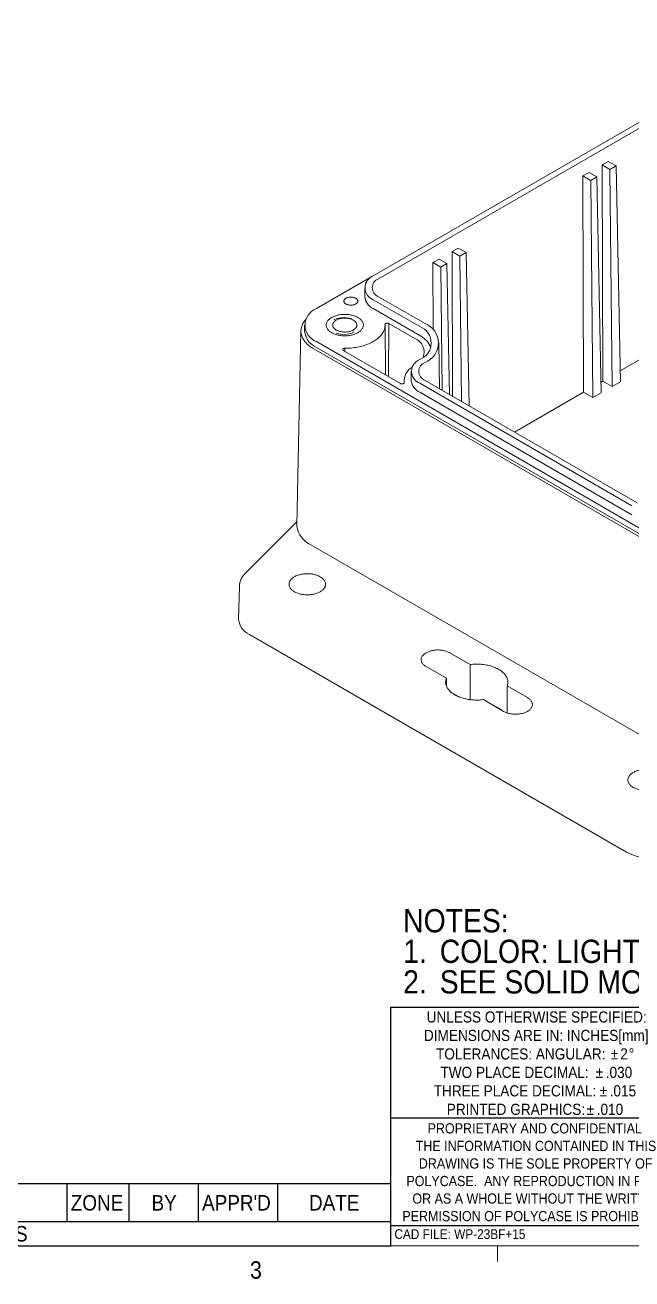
# Model space of a CAD drawing. Header units: inches. Extents: x 0.3 to 21.8, y 0.2 to 16.9.
# Drawn here: x 13.73 to 17, y 0.23 to 6.98 of the extents above; entities that cross this region are included whole.
import ezdxf

# ---------------------------------------------------------------- set-up
doc = ezdxf.new("R2010")
doc.units = ezdxf.units.IN
doc.header["$MEASUREMENT"] = 0
doc.linetypes.add('SLD-Dashed', pattern=[0.075, 0.05, -0.025])
doc.linetypes.add('SLD-Solid', pattern=[0])
doc.layers.add('FORMAT', color=7, linetype='SLD-Solid')
doc.layers.add('SLD-0', color=7, linetype='SLD-Solid')
doc.styles.add('SLDTEXTSTYLE1', font='GOTHIC.TTF', dxfattribs={"width": 0.913})

# ---------------------------------------------------------------- blocks, each defined once
blk = doc.blocks.new('SW_NOTE_1')
at = {"layer": 'SLD-0', "color": 0, "char_height": 0.125, "attachment_point": 1, "style": 'SLDTEXTSTYLE1'}
for s, insert in [('NOTES:', (0, 0.1597)), ('1.', (0, -0.0047)), ('COLOR: LIGHT GRAY', (0.1969, -0.0047)), ('2.', (0, -0.1691)), ('SEE SOLID MODEL FOR COMPLETE PART DEFINITION.', (0.1969, -0.1691))]:
    blk.add_mtext(s, dxfattribs=dict(at, insert=insert))
blk = doc.blocks.new('SW_NOTE_2')
at = {"layer": 'FORMAT', "color": 0, "char_height": 0.06, "attachment_point": 2, "style": 'SLDTEXTSTYLE1'}
for s, insert in [('UNLESS OTHERWISE SPECIFIED:', (0.5672, 0.0766)), ('DIMENSIONS ARE IN: INCHES[mm]', (0.5648, -0.0227)), ('TOLERANCES: ANGULAR: ', (0.4813, -0.1221)), ('%%p', (0.9859, -0.1221)), ('2', (1.0375, -0.1221)), ('%%d', (1.0774, -0.1221)), ('TWO PLACE DECIMAL: ', (0.4482, -0.2215)), ('%%p', (0.9051, -0.2215)), ('.030', (1.0101, -0.2215)), ('THREE PLACE DECIMAL: ', (0.4508, -0.3208)), ('%%p', (0.9263, -0.3208)), ('.015', (1.0312, -0.3208)), ('PRINTED GRAPHICS: ', (0.4556, -0.4202)), ('%%p', (0.8567, -0.4202)), ('.010', (0.9616, -0.4202))]:
    blk.add_mtext(s, dxfattribs=dict(at, insert=insert))
blk = doc.blocks.new('SW_NOTE_4')
at = {"layer": 'FORMAT', "color": 0, "char_height": 0.055, "attachment_point": 2, "style": 'SLDTEXTSTYLE1'}
for s, insert in [('PROPRIETARY AND CONFIDENTIAL', (0.5827, 0.0703)), ('THE INFORMATION CONTAINED IN THIS', (0.5892, -0.0241)), ('DRAWING IS THE SOLE PROPERTY OF', (0.5875, -0.1185)), ('POLYCASE.  ANY REPRODUCTION IN PART ', (0.5935, -0.2129)), ('OR AS A WHOLE WITHOUT THE WRITTEN ', (0.5977, -0.3072)), ('PERMISSION OF POLYCASE IS PROHIBITED.', (0.5923, -0.4016))]:
    blk.add_mtext(s, dxfattribs=dict(at, insert=insert))
blk = doc.blocks.new('SW_TABLEANNOTATION_1')
at = {"layer": 'SLD-0', "color": 0}
for p, q in [((0, 0), (0, -0.3333)), ((4.4719, 0), (0, 0)), ((4.4719, -0.3333), (4.4719, 0)), ((0.2775, 0), (0.2775, -0.2036)), ((2.7288, 0), (2.7288, -0.2036)), ((3.0624, 0), (3.0624, -0.2036)), ((3.4352, 0), (3.4352, -0.2036)), ((3.8628, 0), (3.8628, -0.2036)), ((0, -0.2036), (4.4719, -0.2036)), ((0, -0.3333), (4.4719, -0.3333))]:
    blk.add_line(p, q, dxfattribs=at)
at = {"layer": 'SLD-0', "color": 0, "attachment_point": 1, "style": 'SLDTEXTSTYLE1'}
for s, insert, char_height in [('REV.', (0.0209, -0.0609), 0.08333), ('DESCRIPTION', (1.1543, -0.0609), 0.083333), ('ZONE', (2.7497, -0.0609), 0.08333), ('BY', (3.1841, -0.0609), 0.08333), ("APPR'D", (3.4561, -0.0609), 0.08333), ('DATE', (4.0314, -0.0609), 0.08333), ('REVISIONS', (1.9634, -0.2275), 0.08333)]:
    blk.add_mtext(s, dxfattribs=dict(at, insert=insert, char_height=char_height))

msp = doc.modelspace()

# ---------------------------------------------------------------- linework, layer by layer
at = {"color": 7, "linetype": 'SLD-Solid', "lineweight": 15}
for p, q in [((17.93992, 6.9768), (15.60364, 5.62809)), ((17.96776, 6.96073), (15.63148, 5.61202)), ((16.83503, 6.22446), (16.86827, 6.24364)), ((16.83817, 5.06172), (16.83503, 6.22446)), ((16.87701, 6.20022), (16.83503, 6.22446)), ((16.86827, 6.24364), (16.91025, 6.21941)), ((16.91025, 6.21941), (16.87701, 6.20022)), ((16.93328, 5.05808), (16.91025, 6.21941)), ((16.76544, 6.18428), (16.7322, 6.16509)), ((16.7322, 6.16509), (16.73534, 5.00236)), ((16.7322, 6.16509), (16.77418, 6.14086)), ((16.80742, 6.16004), (16.76544, 6.18428)), ((16.77418, 6.14086), (16.80742, 6.16004)), ((16.78605, 4.97309), (16.77418, 6.14086)), ((16.83045, 4.99872), (16.80742, 6.16004)), ((16.88888, 5.03245), (16.87701, 6.20022)), ((16.06094, 5.77758), (16.02771, 5.7584)), ((16.02771, 5.7584), (16.02981, 4.9804)), ((16.02771, 5.7584), (16.06969, 5.73416)), ((16.10292, 5.75335), (16.06094, 5.77758)), ((16.06969, 5.73416), (16.10292, 5.75335)), ((16.07763, 4.95279), (16.06969, 5.73416)), ((16.11928, 4.92875), (16.10292, 5.75335)), ((15.95811, 5.71822), (15.92488, 5.69903)), ((15.92488, 5.69903), (15.92585, 5.33725)), ((15.92488, 5.69903), (15.96686, 5.6748)), ((16.00009, 5.69398), (15.95811, 5.71822)), ((15.96686, 5.6748), (16.00009, 5.69398)), ((15.97358, 5.01286), (15.96686, 5.6748)), ((16.01406, 4.98949), (16.00009, 5.69398)), ((15.59938, 5.62554), (15.2975, 5.45127)), ((15.55755, 5.56386), (15.55755, 5.51563)), ((15.60364, 5.49962), (15.85428, 5.35493)), ((15.63148, 5.51569), (15.88212, 5.371)), ((16.93213, 5.11596), (17.54267, 5.46842)), ((15.60364, 5.4514), (15.85428, 5.3067)), ((15.21448, 5.3325), (15.19213, 4.28748)), ((15.23414, 5.36297), (15.23414, 5.33082)), ((15.66986, 5.09506), (15.66699, 5.36374)), ((15.68491, 5.08638), (15.68705, 5.3717)), ((15.68705, 5.3717), (15.82696, 5.29094)), ((15.2975, 5.27467), (17.46902, 4.02107)), ((15.95973, 5.02086), (15.95709, 5.26741)), ((15.28358, 5.23448), (17.45511, 3.98089)), ((15.2975, 5.24252), (17.46902, 3.98892)), ((15.75048, 5.04852), (15.44249, 5.22632)), ((15.45082, 5.22151), (15.45082, 5.23796)), ((15.76956, 5.06631), (15.76939, 5.05028)), ((15.80818, 5.11383), (15.80818, 5.06561)), ((15.88212, 5.06566), (17.02345, 4.40678)), ((16.8293, 5.0566), (16.83817, 5.06172)), ((16.83817, 5.06172), (16.88888, 5.03245)), ((15.77057, 5.05256), (15.77058, 5.05404)), ((15.85428, 5.04959), (16.99561, 4.39071)), ((15.85428, 5.00137), (16.99561, 4.34249)), ((16.36356, 4.78773), (16.73534, 5.00236)), ((16.78605, 4.97309), (16.73534, 5.00236)), ((16.83045, 4.99872), (16.78605, 4.97309)), ((16.88888, 5.03245), (16.93328, 5.05808)), ((15.19251, 4.30524), (14.91528, 4.02804)), ((15.26779, 4.18058), (17.43931, 2.92698)), ((14.88318, 3.95777), (14.87939, 3.78043)), ((16.96649, 2.52708), (14.93703, 3.69867)), ((16.12509, 3.53677), (16.01579, 3.59986)), ((15.88773, 3.52594), (15.99703, 3.46284)), ((16.12509, 3.34797), (16.12509, 3.53677)), ((15.99703, 3.42189), (15.99703, 3.46284)), ((16.02569, 3.38519), (16.0615, 3.36452)), ((16.43337, 3.3588), (16.32407, 3.42189)), ((16.32407, 3.27656), (16.32407, 3.42189)), ((16.19601, 3.34797), (16.30531, 3.28487))]:
    msp.add_line(p, q, dxfattribs=at)
at = {"color": 7, "linetype": 'SLD-Solid', "lineweight": 0}
for p, q in [((21.52288, 0.4106), (0.52288, 0.4106)), ((16.27288, 0.4106), (16.27288, 0.3258))]:
    msp.add_line(p, q, dxfattribs=at)
at = {"color": 7, "linetype": 'SLD-Solid', "lineweight": 15, "flags": 128}
for points in [[(15.50943, 5.50707), (15.50679, 5.50846), (15.50393, 5.50969), (15.50088, 5.51077), (15.49767, 5.51167), (15.49433, 5.51239), (15.49088, 5.51292), (15.48736, 5.51326), (15.48381, 5.51341), (15.48024, 5.51336), (15.47669, 5.51312), (15.47321, 5.51268), (15.46981, 5.51205), (15.46653, 5.51124), (15.4634, 5.51025), (15.46044, 5.5091), (15.45769, 5.50779), (15.45516, 5.50633), (15.45289, 5.50474), (15.45089, 5.50303), (15.44918, 5.50123), (15.44778, 5.49933), (15.44669, 5.49737), (15.44593, 5.49536), (15.44551, 5.49331), (15.44542, 5.49125), (15.44568, 5.4892), (15.44627, 5.48716), (15.44719, 5.48517), (15.44844, 5.48324), (15.45, 5.48139), (15.45186, 5.47963), (15.454, 5.47798), (15.4564, 5.47646), (15.45904, 5.47507), (15.46189, 5.47384), (15.46494, 5.47277), (15.46815, 5.47187), (15.47149, 5.47115), (15.47494, 5.47061), (15.47846, 5.47027), (15.48202, 5.47012), (15.48559, 5.47017), (15.48913, 5.47042), (15.49262, 5.47086), (15.49602, 5.47148), (15.4993, 5.47229), (15.50243, 5.47328), (15.50539, 5.47444), (15.50814, 5.47575), (15.51066, 5.4772), (15.51293, 5.47879), (15.51493, 5.4805), (15.51664, 5.48231), (15.51805, 5.4842), (15.51913, 5.48616), (15.51989, 5.48818), (15.52032, 5.49022), (15.5204, 5.49228), (15.52015, 5.49434), (15.51956, 5.49637), (15.51863, 5.49836), (15.51738, 5.50029), (15.51583, 5.50214), (15.51397, 5.5039), (15.51183, 5.50555), (15.50943, 5.50707)], [(15.37975, 5.32215), (15.38394, 5.31986), (15.38835, 5.31772), (15.39297, 5.31573), (15.39778, 5.3139), (15.40276, 5.31223), (15.40791, 5.31072), (15.41319, 5.3094), (15.4186, 5.30825), (15.42411, 5.30728), (15.42971, 5.30649), (15.43538, 5.3059), (15.4411, 5.30549), (15.44686, 5.30528), (15.45262, 5.30525), (15.45838, 5.30542), (15.46411, 5.30578), (15.46979, 5.30633), (15.47541, 5.30706), (15.48095, 5.30799), (15.48638, 5.30909), (15.4917, 5.31038), (15.49688, 5.31184), (15.50191, 5.31346), (15.50676, 5.31526), (15.51143, 5.31721), (15.51589, 5.31931), (15.52014, 5.32156), (15.52416, 5.32395), (15.52793, 5.32646), (15.53144, 5.3291), (15.53469, 5.33185), (15.53765, 5.3347), (15.54033, 5.33765), (15.54271, 5.34068), (15.54478, 5.34379), (15.54653, 5.34696), (15.54797, 5.35018), (15.54909, 5.35344), (15.54987, 5.35674), (15.55033, 5.36006), (15.55045, 5.36338), (15.55025, 5.36671), (15.54971, 5.37002), (15.54884, 5.37331), (15.54764, 5.37656), (15.54613, 5.37977), (15.54429, 5.38293), (15.54214, 5.38602), (15.53969, 5.38903), (15.53694, 5.39195), (15.5339, 5.39478), (15.53059, 5.3975), (15.52701, 5.40011), (15.52318, 5.40259), (15.5191, 5.40495), (15.5148, 5.40716), (15.51028, 5.40923), (15.50556, 5.41114), (15.50067, 5.41289), (15.4956, 5.41448), (15.49038, 5.41589), (15.48504, 5.41713), (15.47957, 5.41819), (15.47401, 5.41907), (15.46837, 5.41976), (15.46268, 5.42026), (15.45694, 5.42057), (15.45118, 5.42069), (15.44542, 5.42062), (15.43967, 5.42036), (15.43396, 5.4199), (15.42831, 5.41926), (15.42272, 5.41843), (15.41724, 5.41742), (15.41186, 5.41622), (15.40661, 5.41485), (15.4015, 5.4133), (15.39656, 5.41159), (15.3918, 5.40972), (15.38723, 5.40769), (15.38287, 5.40551), (15.37874, 5.40319), (15.37484, 5.40074), (15.3712, 5.39816), (15.36781, 5.39547), (15.36471, 5.39267), (15.36189, 5.38977), (15.35936, 5.38678), (15.35713, 5.38371), (15.35522, 5.38057), (15.35362, 5.37737), (15.35234, 5.37413), (15.35139, 5.37085), (15.35077, 5.36754), (15.35048, 5.36421), (15.35052, 5.36089), (15.3509, 5.35757), (15.3516, 5.35426), (15.35263, 5.35099), (15.35399, 5.34776), (15.35567, 5.34457), (15.35766, 5.34145), (15.35996, 5.3384), (15.36256, 5.33543), (15.36546, 5.33256), (15.36863, 5.32978), (15.37208, 5.32711), (15.37579, 5.32457), (15.37975, 5.32215)], [(15.37975, 5.32215), (15.38394, 5.31986), (15.38835, 5.31772), (15.39297, 5.31573), (15.39778, 5.3139), (15.40276, 5.31223), (15.40791, 5.31072), (15.41319, 5.3094), (15.4186, 5.30825), (15.42411, 5.30728), (15.42971, 5.30649), (15.43538, 5.3059), (15.4411, 5.30549), (15.44686, 5.30528), (15.45262, 5.30525), (15.45838, 5.30542), (15.46411, 5.30578), (15.46979, 5.30633), (15.47541, 5.30706), (15.48095, 5.30799), (15.48638, 5.30909), (15.4917, 5.31038), (15.49688, 5.31184), (15.50191, 5.31346), (15.50676, 5.31526), (15.51143, 5.31721), (15.51589, 5.31931), (15.52014, 5.32156), (15.52416, 5.32395), (15.52793, 5.32646), (15.53144, 5.3291), (15.53469, 5.33185), (15.53765, 5.3347), (15.54033, 5.33765), (15.54271, 5.34068), (15.54478, 5.34379), (15.54653, 5.34696), (15.54797, 5.35018), (15.54909, 5.35344), (15.54987, 5.35674), (15.55033, 5.36006), (15.55045, 5.36338), (15.55025, 5.36671), (15.54971, 5.37002), (15.54884, 5.37331), (15.54764, 5.37656), (15.54613, 5.37977), (15.54429, 5.38293), (15.54214, 5.38602), (15.53969, 5.38903), (15.53694, 5.39195), (15.5339, 5.39478), (15.53059, 5.3975), (15.52701, 5.40011), (15.52318, 5.40259), (15.5191, 5.40495), (15.5148, 5.40716), (15.51028, 5.40923), (15.50556, 5.41114), (15.50067, 5.41289), (15.4956, 5.41448), (15.49038, 5.41589), (15.48504, 5.41713), (15.47957, 5.41819), (15.47401, 5.41907), (15.46837, 5.41976), (15.46268, 5.42026), (15.45694, 5.42057), (15.45118, 5.42069), (15.44542, 5.42062), (15.43967, 5.42036), (15.43396, 5.4199), (15.42831, 5.41926), (15.42272, 5.41843), (15.41724, 5.41742), (15.41186, 5.41622), (15.40661, 5.41485), (15.4015, 5.4133), (15.39656, 5.41159), (15.3918, 5.40972), (15.38723, 5.40769), (15.38287, 5.40551), (15.37874, 5.40319), (15.37484, 5.40074), (15.3712, 5.39816), (15.36781, 5.39547), (15.36471, 5.39267), (15.36189, 5.38977), (15.35936, 5.38678), (15.35713, 5.38371), (15.35522, 5.38057), (15.35362, 5.37737), (15.35234, 5.37413), (15.35139, 5.37085), (15.35077, 5.36754), (15.35048, 5.36421), (15.35052, 5.36089), (15.3509, 5.35757), (15.3516, 5.35426), (15.35263, 5.35099), (15.35399, 5.34776), (15.35567, 5.34457), (15.35766, 5.34145), (15.35996, 5.3384), (15.36256, 5.33543), (15.36546, 5.33256), (15.36863, 5.32978), (15.37208, 5.32711), (15.37579, 5.32457), (15.37975, 5.32215)], [(15.40452, 5.33645), (15.40792, 5.33463), (15.41153, 5.33295), (15.41534, 5.33142), (15.41933, 5.33005), (15.42347, 5.32885), (15.42776, 5.32783), (15.43216, 5.32698), (15.43665, 5.32632), (15.44121, 5.32585), (15.44582, 5.32556), (15.45046, 5.32547), (15.45509, 5.32556), (15.4597, 5.32585), (15.46427, 5.32632), (15.46876, 5.32698), (15.47316, 5.32783), (15.47744, 5.32885), (15.48159, 5.33005), (15.48558, 5.33142), (15.48939, 5.33295), (15.493, 5.33463), (15.49639, 5.33645), (15.49955, 5.33841), (15.50246, 5.34049), (15.50511, 5.34269), (15.50747, 5.34499), (15.50955, 5.34739), (15.51132, 5.34986), (15.51279, 5.3524), (15.51393, 5.35499), (15.51476, 5.35763), (15.51525, 5.36029), (15.51542, 5.36297), (15.51525, 5.36564), (15.51476, 5.3683), (15.51393, 5.37094), (15.51279, 5.37353), (15.51132, 5.37607), (15.50955, 5.37854), (15.50747, 5.38094), (15.50511, 5.38324), (15.50246, 5.38544), (15.49955, 5.38752), (15.49639, 5.38948), (15.493, 5.39131), (15.48939, 5.39299), (15.48558, 5.39451), (15.48159, 5.39588), (15.47744, 5.39708), (15.47316, 5.3981), (15.46876, 5.39895), (15.46427, 5.39961), (15.4597, 5.40009), (15.45509, 5.40037), (15.45046, 5.40047), (15.44582, 5.40037), (15.44121, 5.40009), (15.43665, 5.39961), (15.43216, 5.39895), (15.42776, 5.3981), (15.42347, 5.39708), (15.41933, 5.39588), (15.41534, 5.39451), (15.41153, 5.39299), (15.40792, 5.39131), (15.40452, 5.38948), (15.40136, 5.38752), (15.39845, 5.38544), (15.39581, 5.38324), (15.39344, 5.38094), (15.39137, 5.37854), (15.38959, 5.37607), (15.38813, 5.37353), (15.38698, 5.37094), (15.38616, 5.3683), (15.38566, 5.36564), (15.3855, 5.36297), (15.38566, 5.36029), (15.38616, 5.35763), (15.38698, 5.35499), (15.38813, 5.3524), (15.38959, 5.34986), (15.39137, 5.34739), (15.39344, 5.34499), (15.39581, 5.34269), (15.39845, 5.34049), (15.40136, 5.33841), (15.40452, 5.33645)], [(15.24051, 5.39304), (15.23783, 5.38993), (15.23415, 5.3853), (15.23077, 5.38059), (15.2277, 5.37582), (15.22494, 5.37098), (15.2225, 5.36608), (15.22037, 5.36114), (15.21857, 5.35615), (15.21709, 5.35112), (15.21594, 5.34607), (15.21512, 5.341), (15.21462, 5.33591), (15.21446, 5.33082), (15.21462, 5.32572), (15.21512, 5.32064), (15.21594, 5.31557), (15.21709, 5.31051), (15.21857, 5.30549), (15.22037, 5.3005), (15.2225, 5.29556), (15.22494, 5.29066), (15.2277, 5.28582), (15.23077, 5.28105), (15.23415, 5.27634), (15.23783, 5.27171), (15.24181, 5.26716), (15.24608, 5.2627), (15.25063, 5.25834), (15.25547, 5.25407), (15.26057, 5.24992), (15.26595, 5.24587), (15.27158, 5.24195), (15.27746, 5.23815), (15.28358, 5.23448)], [(15.45082, 5.23796), (15.45947, 5.23807), (15.46811, 5.23838), (15.47672, 5.23889), (15.48529, 5.23959), (15.4938, 5.24049), (15.50224, 5.24159), (15.5106, 5.24288), (15.51887, 5.24437), (15.52702, 5.24604), (15.53505, 5.2479), (15.54295, 5.24994), (15.5507, 5.25216), (15.55829, 5.25457), (15.56571, 5.25714), (15.57294, 5.25988), (15.57998, 5.26279), (15.58681, 5.26586), (15.59342, 5.26908), (15.59981, 5.27246), (15.60595, 5.27597), (15.61185, 5.27963), (15.61749, 5.28342), (15.62286, 5.28734), (15.62796, 5.29137), (15.63277, 5.29553), (15.6373, 5.29978), (15.64152, 5.30415), (15.64544, 5.3086), (15.64905, 5.31314), (15.65234, 5.31776), (15.65531, 5.32246), (15.65795, 5.32721), (15.66026, 5.33203), (15.66223, 5.33689), (15.66387, 5.3418), (15.66516, 5.34674), (15.66611, 5.3517), (15.66672, 5.35669), (15.66698, 5.36168), (15.6669, 5.36668)], [(15.6669, 5.36668), (15.66701, 5.36784), (15.66746, 5.36897), (15.66824, 5.37004), (15.66931, 5.37102), (15.67067, 5.37188), (15.67225, 5.37259), (15.67402, 5.37314), (15.67593, 5.37351), (15.67792, 5.37368), (15.67993, 5.37366), (15.6819, 5.37344), (15.68378, 5.37304), (15.68552, 5.37245), (15.68705, 5.3717)], [(15.44249, 5.22632), (15.4412, 5.2272), (15.4402, 5.22819), (15.43949, 5.22926), (15.4391, 5.23038), (15.43904, 5.23152), (15.43932, 5.23266), (15.43992, 5.23375), (15.44083, 5.23477), (15.44202, 5.23568), (15.44346, 5.23647), (15.44511, 5.23711), (15.44692, 5.23758), (15.44884, 5.23787), (15.45082, 5.23796)], [(15.77058, 5.05404), (15.77061, 5.05284), (15.77028, 5.05166), (15.76959, 5.05054), (15.76858, 5.04949), (15.76726, 5.04857), (15.76569, 5.04779), (15.7639, 5.04719), (15.76196, 5.04677), (15.75992, 5.04655), (15.75785, 5.04655), (15.75581, 5.04675), (15.75386, 5.04716), (15.75207, 5.04775), (15.75048, 5.04852)], [(15.17923, 3.92852), (15.1834, 3.92625), (15.18778, 3.92412), (15.19237, 3.92215), (15.19716, 3.92033), (15.20212, 3.91868), (15.20723, 3.9172), (15.21249, 3.91589), (15.21787, 3.91476), (15.22335, 3.91381), (15.22893, 3.91305), (15.23456, 3.91247), (15.24025, 3.91209), (15.24597, 3.9119), (15.25169, 3.9119), (15.25741, 3.91209), (15.26309, 3.91247), (15.26873, 3.91305), (15.2743, 3.91381), (15.27979, 3.91476), (15.28517, 3.91589), (15.29043, 3.9172), (15.29554, 3.91868), (15.3005, 3.92033), (15.30528, 3.92215), (15.30988, 3.92412), (15.31426, 3.92625), (15.31843, 3.92852), (15.32236, 3.93092), (15.32604, 3.93345), (15.32945, 3.9361), (15.3326, 3.93886), (15.33546, 3.94173), (15.33803, 3.94468), (15.3403, 3.94771), (15.34226, 3.95082), (15.3439, 3.95399), (15.34522, 3.9572), (15.34621, 3.96046), (15.34688, 3.96374), (15.34721, 3.96704), (15.34721, 3.97035), (15.34688, 3.97364), (15.34621, 3.97693), (15.34522, 3.98018), (15.3439, 3.9834), (15.34226, 3.98656), (15.3403, 3.98967), (15.33803, 3.99271), (15.33546, 3.99566), (15.3326, 3.99852), (15.32945, 4.00128), (15.32604, 4.00393), (15.32236, 4.00647), (15.31843, 4.00887), (15.31426, 4.01114), (15.30988, 4.01326), (15.30528, 4.01524), (15.3005, 4.01705), (15.29554, 4.01871), (15.29043, 4.02019), (15.28517, 4.0215), (15.27979, 4.02263), (15.2743, 4.02358), (15.26873, 4.02434), (15.26309, 4.02491), (15.25741, 4.0253), (15.25169, 4.02549), (15.24597, 4.02549), (15.24025, 4.0253), (15.23456, 4.02491), (15.22893, 4.02434), (15.22335, 4.02358), (15.21787, 4.02263), (15.21249, 4.0215), (15.20723, 4.02019), (15.20212, 4.01871), (15.19716, 4.01705), (15.19237, 4.01524), (15.18778, 4.01326), (15.1834, 4.01114), (15.17923, 4.00887), (15.1753, 4.00647), (15.17162, 4.00393), (15.1682, 4.00128), (15.16506, 3.99852), (15.16219, 3.99566), (15.15963, 3.99271), (15.15736, 3.98967), (15.1554, 3.98656), (15.15376, 3.9834), (15.15244, 3.98018), (15.15144, 3.97693), (15.15078, 3.97364), (15.15045, 3.97035), (15.15045, 3.96704), (15.15078, 3.96374), (15.15144, 3.96046), (15.15244, 3.9572), (15.15376, 3.95399), (15.1554, 3.95082), (15.15736, 3.94771), (15.15963, 3.94468), (15.16219, 3.94173), (15.16506, 3.93886), (15.1682, 3.9361), (15.17162, 3.93345), (15.1753, 3.93092), (15.17923, 3.92852)], [(16.01579, 3.59986), (16.01181, 3.60203), (16.0076, 3.60405), (16.0032, 3.60592), (15.99861, 3.60763), (15.99384, 3.60919), (15.98892, 3.61057), (15.98387, 3.61178), (15.9787, 3.61281), (15.97343, 3.61365), (15.96808, 3.61432), (15.96267, 3.61479), (15.95723, 3.61508), (15.95176, 3.61517), (15.94629, 3.61508), (15.94085, 3.61479), (15.93544, 3.61432), (15.93009, 3.61365), (15.92482, 3.61281), (15.91965, 3.61178), (15.9146, 3.61057), (15.90968, 3.60919), (15.90491, 3.60763), (15.90032, 3.60592), (15.89592, 3.60405), (15.89171, 3.60203), (15.88773, 3.59986), (15.88398, 3.59756), (15.88048, 3.59514), (15.87724, 3.59259), (15.87427, 3.58994), (15.87158, 3.58719), (15.86919, 3.58435), (15.86709, 3.58144), (15.86531, 3.57845), (15.86384, 3.57541), (15.86269, 3.57232), (15.86187, 3.5692), (15.86137, 3.56606), (15.86121, 3.5629), (15.86137, 3.55974), (15.86187, 3.5566), (15.86269, 3.55348), (15.86384, 3.55039), (15.86531, 3.54735), (15.86709, 3.54436), (15.86919, 3.54145), (15.87158, 3.53861), (15.87427, 3.53586), (15.87724, 3.5332), (15.88048, 3.53066), (15.88398, 3.52824), (15.88773, 3.52594)], [(16.32407, 3.42189), (16.32549, 3.4261), (16.32657, 3.43035), (16.32733, 3.43461), (16.32777, 3.43889), (16.32787, 3.44318), (16.32764, 3.44747), (16.32708, 3.45174), (16.3262, 3.456), (16.32499, 3.46023), (16.32345, 3.46443), (16.3216, 3.46858), (16.31942, 3.47268), (16.31693, 3.47672), (16.31414, 3.48069), (16.31104, 3.48459), (16.30765, 3.48841), (16.30396, 3.49213), (16.29999, 3.49575), (16.29575, 3.49927), (16.29124, 3.50268), (16.28648, 3.50597), (16.28146, 3.50914), (16.27621, 3.51217), (16.27073, 3.51506), (16.26503, 3.51781), (16.25913, 3.52042), (16.25303, 3.52287), (16.24675, 3.52516), (16.2403, 3.52728), (16.23369, 3.52924), (16.22694, 3.53103), (16.22006, 3.53264), (16.21306, 3.53408), (16.20596, 3.53534), (16.19877, 3.53641), (16.1915, 3.53729), (16.18417, 3.53799), (16.17679, 3.5385), (16.16939, 3.53883), (16.16196, 3.53896), (16.15453, 3.5389), (16.14712, 3.53865), (16.13973, 3.53821), (16.13238, 3.53758), (16.12509, 3.53677)], [(15.99703, 3.46284), (15.99562, 3.45863), (15.99453, 3.45439), (15.99377, 3.45012), (15.99334, 3.44584), (15.99323, 3.44155), (15.99346, 3.43727), (15.99402, 3.43299), (15.9949, 3.42873), (15.99612, 3.4245), (15.99765, 3.42031), (15.99951, 3.41615), (16.00168, 3.41205), (16.00417, 3.40801), (16.00696, 3.40404), (16.01006, 3.40014), (16.01346, 3.39633), (16.01714, 3.3926), (16.02111, 3.38898), (16.02535, 3.38546), (16.02986, 3.38205), (16.03462, 3.37876), (16.03964, 3.3756), (16.04489, 3.37257), (16.05037, 3.36967), (16.05607, 3.36692), (16.06197, 3.36432), (16.06807, 3.36187), (16.07435, 3.35958), (16.0808, 3.35745), (16.08741, 3.35549), (16.09416, 3.3537), (16.10104, 3.35209), (16.10804, 3.35065), (16.11514, 3.3494), (16.12234, 3.34833), (16.1296, 3.34744), (16.13693, 3.34674), (16.14431, 3.34623), (16.15172, 3.34591), (16.15914, 3.34578), (16.16657, 3.34584), (16.17398, 3.34608), (16.18137, 3.34652), (16.18872, 3.34715), (16.19601, 3.34797)], [(16.30531, 3.28487), (16.3093, 3.28271), (16.3135, 3.28068), (16.3179, 3.27881), (16.3225, 3.2771), (16.32726, 3.27555), (16.33218, 3.27417), (16.33723, 3.27296), (16.3424, 3.27193), (16.34767, 3.27108), (16.35302, 3.27042), (16.35843, 3.26994), (16.36388, 3.26966), (16.36934, 3.26956), (16.37481, 3.26966), (16.38026, 3.26994), (16.38566, 3.27042), (16.39101, 3.27108), (16.39628, 3.27193), (16.40145, 3.27296), (16.40651, 3.27417), (16.41142, 3.27555), (16.41619, 3.2771), (16.42078, 3.27881), (16.42519, 3.28068), (16.42939, 3.28271), (16.43337, 3.28487), (16.43712, 3.28717), (16.44062, 3.2896), (16.44386, 3.29214), (16.44683, 3.29479), (16.44952, 3.29754), (16.45192, 3.30038), (16.45401, 3.3033), (16.45579, 3.30628), (16.45726, 3.30932), (16.45841, 3.31241), (16.45923, 3.31553), (16.45973, 3.31868), (16.45989, 3.32183), (16.45973, 3.32499), (16.45923, 3.32813), (16.45841, 3.33126), (16.45726, 3.33434), (16.45579, 3.33739), (16.45401, 3.34037), (16.45192, 3.34329), (16.44952, 3.34613), (16.44683, 3.34888), (16.44386, 3.35153), (16.44062, 3.35407), (16.43712, 3.3565), (16.43337, 3.3588)], [(17.00268, 2.87586), (17.00684, 2.87359), (17.01123, 2.87147), (17.01582, 2.8695), (17.0206, 2.86768), (17.02556, 2.86603), (17.03068, 2.86454), (17.03593, 2.86324), (17.04131, 2.8621), (17.0468, 2.86116), (17.05237, 2.86039), (17.05801, 2.85982), (17.0637, 2.85944), (17.06941, 2.85924), (17.07514, 2.85924), (17.08085, 2.85944), (17.08654, 2.85982), (17.09218, 2.86039), (17.09775, 2.86116), (17.10323, 2.8621), (17.10861, 2.86324), (17.11387, 2.86454), (17.11899, 2.86603), (17.12394, 2.86768), (17.12873, 2.8695), (17.13332, 2.87147), (17.13771, 2.87359), (17.14187, 2.87586), (17.1458, 2.87827), (17.14948, 2.8808), (17.1529, 2.88345), (17.15604, 2.88621), (17.15891, 2.88907), (17.16148, 2.89203), (17.16374, 2.89506), (17.1657, 2.89817), (17.16735, 2.90133), (17.16867, 2.90455), (17.16966, 2.90781), (17.17032, 2.91109), (17.17066, 2.91439), (17.17066, 2.91769), (17.17032, 2.92099), (17.16966, 2.92428), (17.16867, 2.92753), (17.16735, 2.93075), (17.1657, 2.93391), (17.16374, 2.93702), (17.16148, 2.94005), (17.15891, 2.94301), (17.15604, 2.94587), (17.1529, 2.94863), (17.14948, 2.95128), (17.1458, 2.95381), (17.14187, 2.95622), (17.13771, 2.95849), (17.13332, 2.96061), (17.12873, 2.96258), (17.12394, 2.9644), (17.11899, 2.96605), (17.11387, 2.96754), (17.10861, 2.96885), (17.10323, 2.96998), (17.09775, 2.97092), (17.09218, 2.97169), (17.08654, 2.97226), (17.08085, 2.97264), (17.07514, 2.97284), (17.06941, 2.97284), (17.0637, 2.97264), (17.05801, 2.97226), (17.05237, 2.97169), (17.0468, 2.97092), (17.04131, 2.96998), (17.03593, 2.96885), (17.03068, 2.96754), (17.02556, 2.96605), (17.0206, 2.9644), (17.01582, 2.96258), (17.01123, 2.96061), (17.00684, 2.95849), (17.00268, 2.95622), (16.99875, 2.95381), (16.99507, 2.95128), (16.99165, 2.94863), (16.9885, 2.94587), (16.98564, 2.94301), (16.98307, 2.94005), (16.9808, 2.93702), (16.97884, 2.93391), (16.9772, 2.93075), (16.97588, 2.92753), (16.97489, 2.92428), (16.97422, 2.92099), (16.97389, 2.91769), (16.97389, 2.91439), (16.97422, 2.91109), (16.97489, 2.90781), (16.97588, 2.90455), (16.9772, 2.90133), (16.97884, 2.89817), (16.9808, 2.89506), (16.98307, 2.89203), (16.98564, 2.88907), (16.9885, 2.88621), (16.99165, 2.88345), (16.99507, 2.8808), (16.99875, 2.87827), (17.00268, 2.87586)]]:
    msp.add_lwpolyline(points, dxfattribs=at)
at = {"color": 7, "linetype": 'SLD-Dashed', "lineweight": 0, "flags": 128}
msp.add_lwpolyline([(15.50153, 5.32624), (15.4836, 5.31848), (15.4626, 5.31396), (15.44024, 5.31304), (15.41834, 5.31579), (15.39867, 5.32199), (15.38283, 5.33114), (15.37209, 5.34249), (15.36732, 5.35513), (15.36892, 5.36804), (15.37675, 5.38016), (15.39018, 5.39052), (15.40813, 5.39827), (15.42912, 5.40279), (15.45148, 5.40372), (15.47338, 5.40097), (15.49305, 5.39477), (15.5089, 5.38562), (15.51964, 5.37426), (15.5244, 5.36162), (15.5228, 5.34872), (15.51497, 5.33659), (15.50154, 5.32624)], dxfattribs=at)
at = {"color": 7, "linetype": 'SLD-Solid', "lineweight": 15}
for centre, radius, start, end in [((15.62834, 5.56386), 0.06882, 111.030752, 248.969248), ((15.6499, 5.56386), 0.05157, 110.931878, 249.068122), ((15.63662, 5.52372), 0.07949, 185.836551, 245.48359), ((15.33101, 5.36297), 0.09445, 110.783421, 249.216579), ((15.3424, 5.34161), 0.10879, 185.694799, 245.625342), ((15.82071, 5.2665), 0.09458, 290.783421, 69.216579), ((15.84224, 5.2665), 0.11185, 290.886154, 69.113846), ((15.80008, 5.21829), 0.07747, 338.352074, 69.693194), ((15.79826, 5.19541), 0.12459, 22.14887, 63.283487), ((15.85567, 5.06259), 0.08551, 119.669113, 185.735214), ((15.87898, 5.11383), 0.06882, 111.030752, 248.969248), ((15.90054, 5.11383), 0.05157, 110.931878, 249.068122), ((15.88726, 5.07369), 0.07949, 185.836551, 245.48359), ((15.32387, 4.3013), 0.13311, 188.578845, 245.082737), ((14.97638, 3.78761), 0.09726, 184.237255, 246.132398), ((16.20041, 3.16738), 0.15557, 52.366377, 67.638999), ((17.10681, 2.801), 0.30776, 242.876037, 288.431558)]:
    msp.add_arc(centre, radius, start, end, dxfattribs=at)
for points, knots in [([(15.19218, 4.28748), (15.19215, 4.28674), (15.19208, 4.28486), (15.19218, 4.28274), (15.19225, 4.28145)], [0, 0, 0, 0, 0.3919347, 1, 1, 1, 1]), ([(14.91528, 4.02804), (14.91445, 4.02719), (14.91217, 4.02488), (14.90867, 4.02099), (14.90486, 4.01634), (14.90135, 4.01158), (14.89815, 4.00673), (14.89525, 4.00179), (14.89267, 3.99679), (14.89039, 3.99173), (14.88843, 3.98662), (14.88678, 3.98148), (14.88544, 3.9763), (14.8844, 3.9711), (14.88367, 3.9659), (14.88327, 3.96146), (14.88323, 3.95876), (14.88321, 3.95779)], [0, 0, 0, 0, 0.0437077, 0.1189886, 0.1937354, 0.2676738, 0.3407496, 0.4129373, 0.4842387, 0.5546807, 0.6243128, 0.6932023, 0.7614311, 0.8290919, 0.896285, 0.9631164, 1, 1, 1, 1])]:
    msp.add_open_spline(points, degree=3, knots=knots, dxfattribs=at)
at = {"layer": 'SLD-0', "color": 7}
for p, q in [((15.69822, 0.4106), (15.69822, 1.69382)), ((15.69822, 1.69382), (21.52288, 1.69382)), ((17.22426, 1.09665), (15.69822, 1.09665)), ((15.69822, 0.51854), (18.76416, 0.51854))]:
    msp.add_line(p, q, dxfattribs=at)

# ---------------------------------------------------------------- block references
at = {"layer": 'FORMAT', "color": 7}
for name, p in [('SW_NOTE_2', (15.91579, 1.59439)), ('SW_NOTE_4', (15.89005, 0.99892))]:
    msp.add_blockref(name, p, dxfattribs=at)
at = {"layer": 'SLD-0', "color": 7}
msp.add_blockref('SW_NOTE_1', (15.76451, 2.0614), dxfattribs=at)
at = {"layer": 'SLD-0'}
msp.add_blockref('SW_TABLEANNOTATION_1', (11.22635, 0.74386), dxfattribs=at)

# ---------------------------------------------------------------- texts
at = {"color": 7, "linetype": 'Continuous', "lineweight": 0, "insert": (14.94054, 0.3269), "char_height": 0.09375, "attachment_point": 1, "style": 'SLDTEXTSTYLE1'}
msp.add_mtext('3', dxfattribs=at)
at = {"layer": 'FORMAT', "color": 7, "insert": (15.7175, 0.49897), "char_height": 0.0520833, "attachment_point": 1, "style": 'SLDTEXTSTYLE1'}
msp.add_mtext('CAD FILE: WP-23BF+15', dxfattribs=at)

doc.saveas('drawing.dxf')
